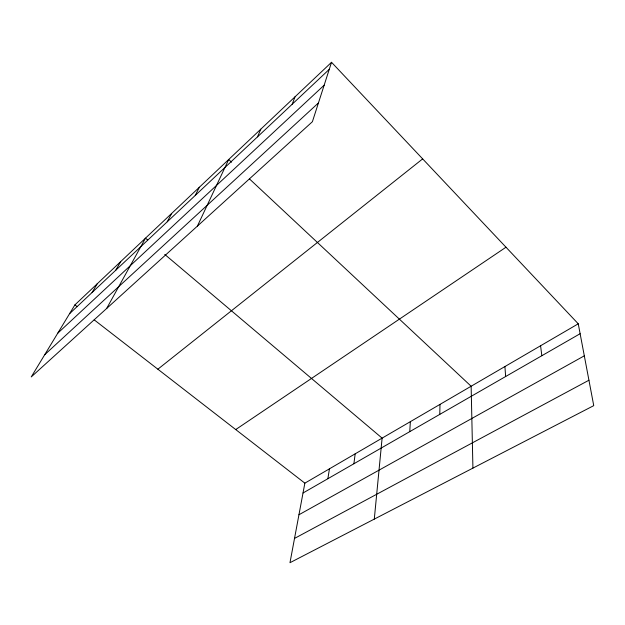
<?xml version="1.0" encoding="UTF-8"?>
<svg xmlns="http://www.w3.org/2000/svg" width="625" height="625" viewBox="0 0 625 625"><rect width="100%" height="100%" fill="white"/><g stroke="black" fill="none" stroke-linecap="round" stroke-linejoin="round"><path stroke-width="0.94" d="M439.781 414.383L439.992 404.391M409.75 431.648L410.352 421.672M374.289 519.117L382.109 438.133L164.758 254.422M353.891 463.758L355.172 453.836M327.875 478.711L329.445 468.828M578.25 323.805L304.859 483.156L289.977 562.703L593.75 405.641L578.25 323.805L331.531 62.297L74.906 304.891L31.25 376.922L312.398 121.711L331.531 62.297M292.18 104.227L295.016 96.812M257.484 136.875L260.812 129.148M197.391 226.109L228.703 159.5L231.555 162.172M195.25 195.43L199.367 187.234M167.25 221.781L171.68 213.406M106.664 308.469L145.508 238.156L147.727 240.031M115.781 270.211L120.719 261.586M92.07 292.523L97.219 283.797M69.578 313.688L329.266 69.336M57.719 333.25L324.156 85.203M44.711 354.711L318.445 102.945M157.859 369.203L422.664 158.891M235.727 429.562L505.992 247.219M303.016 493L580.125 333.711M298.945 514.758L584.312 355.828M294.523 538.422L588.938 380.227M74.906 304.891L77.219 306.688M94.18 319.836L304.859 483.156M249.391 178.844L471.141 386.242L472.922 468.117M540.578 345.766L541.836 355.719M504.922 366.547L505.641 376.531"/></g></svg>
